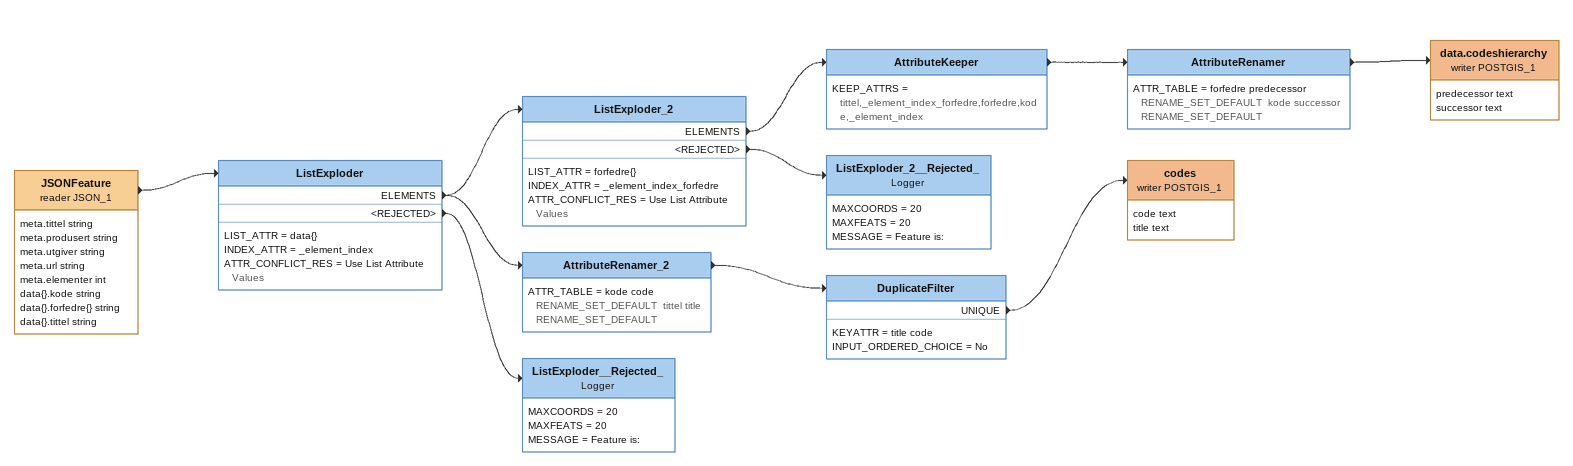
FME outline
JSONFeature (reader JSON_1)
    attributes: meta.tittel string, meta.produsert string, meta.utgiver string, meta.url string, meta.elementer int, data{}.kode string, data{}.forfedre{} string, data{}.tittel string
    -> ListExploder
ListExploder
    LIST_ATTR = data{}
    INDEX_ATTR = _element_index
    ATTR_CONFLICT_RES = Use List Attribute Values
    ELEMENTS -> ListExploder_2
    ELEMENTS -> AttributeRenamer_2
    <REJECTED> -> ListExploder__Rejected_
ListExploder_2
    LIST_ATTR = forfedre{}
    INDEX_ATTR = _element_index_forfedre
    ATTR_CONFLICT_RES = Use List Attribute Values
    ELEMENTS -> AttributeKeeper
    <REJECTED> -> ListExploder_2__Rejected_
AttributeKeeper
    KEEP_ATTRS = tittel,_element_index_forfedre,forfedre,kode,_element_index
    -> AttributeRenamer
AttributeRenamer
    ATTR_TABLE = forfedre predecessor RENAME_SET_DEFAULT  kode successor RENAME_SET_DEFAULT
    -> data.codeshierarchy (writer POSTGIS_1)
data.codeshierarchy (writer POSTGIS_1)
    attributes: predecessor text, successor text
ListExploder_2__Rejected_: Logger
    MAXCOORDS = 20
    MAXFEATS = 20
    MESSAGE = Feature is:
AttributeRenamer_2
    ATTR_TABLE = kode code RENAME_SET_DEFAULT  tittel title RENAME_SET_DEFAULT
    -> DuplicateFilter
DuplicateFilter
    KEYATTR = title code
    INPUT_ORDERED_CHOICE = No
    UNIQUE -> codes (writer POSTGIS_1)
codes (writer POSTGIS_1)
    attributes: code text, title text
ListExploder__Rejected_: Logger
    MAXCOORDS = 20
    MAXFEATS = 20
    MESSAGE = Feature is:
